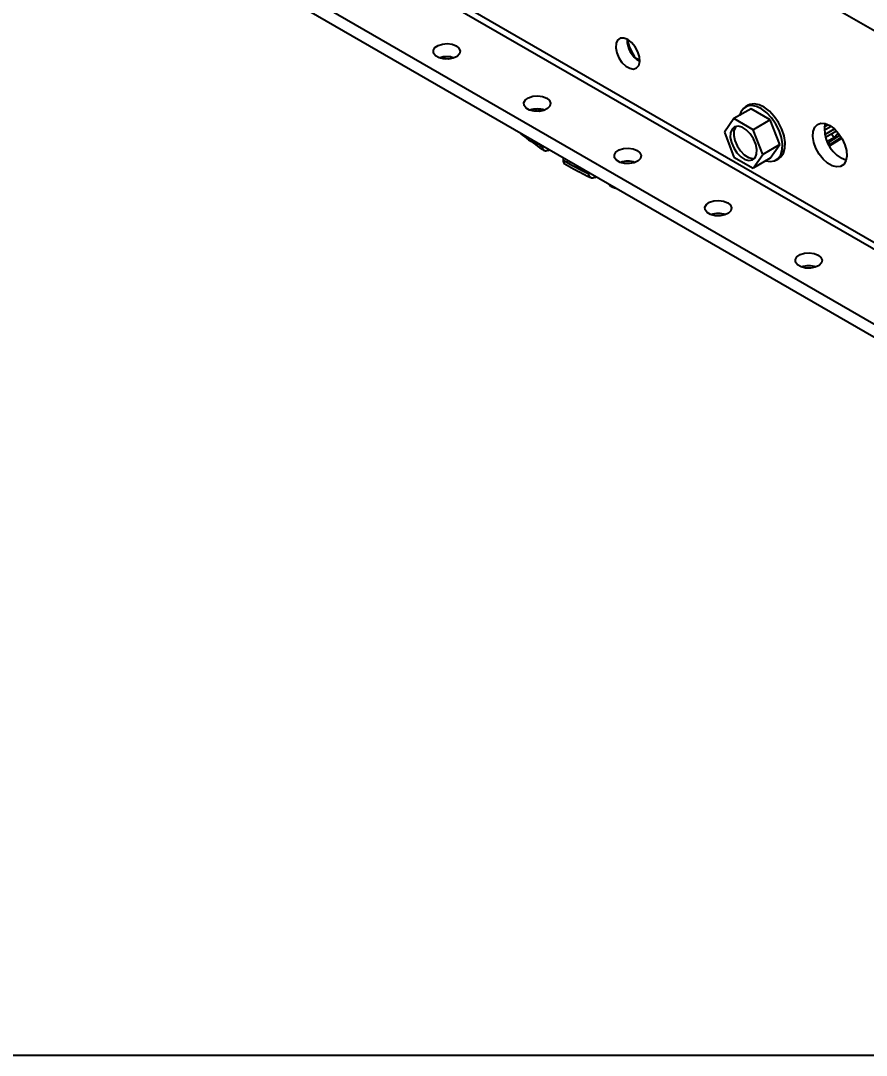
# Model space of a CAD drawing. Header units: inches. Extents: x 0 to 11, y 0 to 8.4.
# Drawn here: x 6.507 to 7.058, y 4.367 to 5.04 of the extents above; entities that cross this region are included whole.
import ezdxf

# ---------------------------------------------------------------- set-up
doc = ezdxf.new("R2010")
doc.units = ezdxf.units.IN
doc.header["$MEASUREMENT"] = 0
doc.header["$PDSIZE"] = -1
doc.layers.add('OBJ', color=50, linetype='Continuous')
doc.dimstyles.get("Standard").update_dxf_attribs({"dimtxt": 0.18, "dimasz": 0.18, "dimexe": 0.18, "dimexo": 0.0625, "dimgap": 0.09, "dimtad": 0, "dimtih": 1, "dimtoh": 1, "dimdec": 4, "dimzin": 0, "dimdsep": 46, "dimtxsty": 'Standard', "dimcen": 0.09, "dimadec": 0, "dimazin": 0, "dimtfac": 1, "dimtdec": 4, "dimtofl": 0, "dimtmove": 0, "dimatfit": 3, "dimfxl": 1, "dimtolj": 1, "dimtzin": 0, "dimarcsym": 0})

# ---------------------------------------------------------------- blocks, each defined once
blk = doc.blocks.new('*D8')
at = {"layer": 'Defpoints', "color": 0, "transparency": 16777216}
for p in [(5.7116, 7.07514), (5.7116, 4.36681), (9.6024, 4.36681)]:
    blk.add_point(p, dxfattribs=at)
at = {"layer": 'OBJ', "color": 0, "lineweight": -2, "transparency": 16777216}
for p, q in [((5.7616, 7.07514), (9.7274, 7.07514)), ((9.6024, 6.94514), (9.6024, 5.84348)), ((9.6024, 4.49681), (9.6024, 5.59848)), ((5.7616, 4.36681), (9.7274, 4.36681))]:
    blk.add_line(p, q, dxfattribs=at)
at = {"layer": 'OBJ', "color": 0, "transparency": 16777216}
for points in [[(9.58073, 6.94514), (9.62406, 6.94514), (9.6024, 7.07514)], [(9.58073, 4.49681), (9.62406, 4.49681), (9.6024, 4.36681)]]:
    blk.add_solid(points, dxfattribs=at)
at = {"layer": 'OBJ', "color": 0, "transparency": 16777216, "insert": (9.6024, 5.72098), "char_height": 0.125, "attachment_point": 5}
blk.add_mtext('\\A1;32.500000', dxfattribs=at)

msp = doc.modelspace()

# ---------------------------------------------------------------- linework, layer by layer
at = {"color": 7, "linetype": 'Continuous', "lineweight": 25}
for p, q in [((5.80505029, 5.75978793), (7.67593698, 4.67974803)), ((5.840111, 5.59732566), (7.68507044, 4.53225325)), ((7.67593698, 4.48854139), (5.80505029, 5.56858129)), ((7.67593698, 4.48003576), (5.80505029, 5.56007566)), ((7.68507044, 4.53633562), (6.75504431, 5.07322827)), ((6.78178591, 5.01627462), (6.78267231, 5.01524523)), ((6.91037569, 5.0140924), (6.907542, 5.01568881)), ((6.84411575, 4.98110119), (6.84215618, 4.98251518)), ((6.84402496, 4.98258013), (6.84543348, 4.98157947)), ((6.84543348, 4.98157947), (6.84552315, 4.98246394)), ((6.98291672, 4.98274586), (6.97172087, 4.97628263)), ((6.9809281, 4.98499719), (6.97916033, 4.98397668)), ((6.99540232, 4.97553808), (6.98291672, 4.98274586)), ((6.84543348, 4.98157947), (6.8460011, 4.98118053)), ((6.97172087, 4.97628263), (6.96547807, 4.96740025)), ((6.98420646, 4.96907485), (6.97172087, 4.97628263)), ((6.99540232, 4.97553808), (6.98420646, 4.96907485)), ((7.00164511, 4.95944792), (6.99540232, 4.97553808)), ((6.99044926, 4.95298469), (6.98420646, 4.96907485)), ((7.0304814, 4.96883187), (7.03491976, 4.97139408)), ((7.03049926, 4.9708809), (7.03313642, 4.9724033)), ((7.03088898, 4.96595319), (7.03720882, 4.96960156)), ((6.96547807, 4.96740025), (6.97172087, 4.95131009)), ((7.0313548, 4.96418339), (7.03850848, 4.96831312)), ((7.03249871, 4.96161997), (7.03697931, 4.96399989)), ((7.03389977, 4.95850309), (7.04195362, 4.96362351)), ((7.03487569, 4.96178492), (7.0405871, 4.96544879)), ((7.03517295, 4.96638756), (7.03697931, 4.96399989)), ((6.84712277, 4.95778435), (6.84715321, 4.95848245)), ((6.8505892, 4.95562941), (6.8513904, 4.95603637)), ((7.00164511, 4.95944792), (6.99044926, 4.95298469)), ((6.99540232, 4.95056554), (7.00164511, 4.95944792)), ((6.86049741, 4.95077901), (6.86043486, 4.94934446)), ((6.97172087, 4.95131009), (6.98420646, 4.94410231)), ((6.98420646, 4.94410231), (6.99044926, 4.95298469)), ((6.99540232, 4.95056554), (6.98420646, 4.94410231)), ((6.99915871, 4.94933473), (7.00092647, 4.95035524)), ((6.8771377, 4.94043914), (6.87705757, 4.94121903)), ((6.88124569, 4.93796089), (6.88202081, 4.93835381)), ((6.8918293, 4.93212973), (6.89451192, 4.93114285))]:
    msp.add_line(p, q, dxfattribs=at)
at = {"color": 7, "linetype": 'Continuous', "lineweight": 25, "flags": 128}
for points in [[(6.79087499, 5.02362888), (6.79269226, 5.02209741), (6.79342847, 5.02029038), (6.79298421, 5.01845184), (6.79141948, 5.01683011), (6.7889456, 5.01564419), (6.78589668, 5.01505426), (6.78268449, 5.01514), (6.77974287, 5.01588981), (6.77746908, 5.01720244), (6.77617023, 5.0189006), (6.77602172, 5.02075496), (6.77704361, 5.02251506), (6.7790979, 5.0239432), (6.78190713, 5.02484651), (6.78509191, 5.02510297), (6.78822212, 5.02467796), (6.79087499, 5.02362888)], [(6.90253894, 5.02775171), (6.89999424, 5.02873039), (6.89772529, 5.0286223), (6.89597798, 5.02743916), (6.89494165, 5.02530918), (6.89472861, 5.02246319), (6.89536193, 5.01920958), (6.896773, 5.01590093), (6.89880889, 5.0128958), (6.90124899, 5.01051983), (6.90382888, 5.00903049), (6.90626899, 5.00858918), (6.90830488, 5.00924372), (6.90971595, 5.01092318), (6.91034927, 5.01344557), (6.91013623, 5.01653754), (6.9090999, 5.01986404), (6.90735259, 5.02306458), (6.90508364, 5.02579233), (6.90253894, 5.02775171)], [(6.78286173, 5.0164915), (6.78373489, 5.01546746), (6.78412147, 5.01501642)], [(6.84980056, 4.98961187), (6.85161782, 4.9880804), (6.85235404, 4.98627337), (6.85190978, 4.98443484), (6.85034505, 4.9828131), (6.84787116, 4.98162719), (6.84482224, 4.98103726), (6.84161006, 4.98112299), (6.83866843, 4.9818728), (6.83639465, 4.98318543), (6.83509579, 4.9848836), (6.83494728, 4.98673795), (6.83596918, 4.98849806), (6.83802346, 4.9899262), (6.8408327, 4.9908295), (6.84401748, 4.99108597), (6.84714768, 4.99066096), (6.84980056, 4.98961187)], [(6.99623059, 4.97671656), (6.99309411, 4.98007036), (6.98972897, 4.98264454), (6.98633073, 4.98428951), (6.98309689, 4.98490967), (6.98021539, 4.98446897), (6.97785369, 4.98299303), (6.97614905, 4.98056762), (6.97540942, 4.97841199)], [(6.99799835, 4.97773707), (6.99486188, 4.98109087), (6.99149673, 4.98366505), (6.9880985, 4.98531002), (6.98486466, 4.98593018), (6.98198316, 4.98548948), (6.9809281, 4.98499719)], [(6.99246404, 4.94886931), (6.99522215, 4.94840174), (6.99810365, 4.94884244), (7.00046535, 4.95031838), (7.00216999, 4.95274378), (7.00311852, 4.9559777), (7.0032558, 4.95983218), (7.00257385, 4.96408322), (7.00111231, 4.96848377), (6.99895612, 4.97277807), (6.99623059, 4.97671656)], [(7.00092647, 4.95035524), (7.00223311, 4.95133889), (7.00393776, 4.95376429), (7.00488629, 4.95699821), (7.00502356, 4.96085269), (7.00434162, 4.96510373), (7.00288008, 4.96950428), (7.00072389, 4.97379858), (6.99799835, 4.97773707)], [(6.9822888, 4.96634637), (6.97976216, 4.96892496), (6.97705946, 4.97064875), (6.97444528, 4.97134901), (6.9721755, 4.97095719), (6.97047231, 4.96951165), (6.96950242, 4.96715388), (6.96936078, 4.96411468), (6.97006124, 4.96069154), (6.97153526, 4.95721956), (6.97363853, 4.95403858), (6.97616517, 4.95145999), (6.97886786, 4.94973619), (6.98148205, 4.94903593), (6.98375182, 4.94942775), (6.98545502, 4.9508733), (6.98642491, 4.95323107), (6.98656655, 4.95627027), (6.98586608, 4.9596934), (6.98439207, 4.96316539), (6.9822888, 4.96634637)], [(6.97307039, 4.9712545), (6.97271148, 4.97080429), (6.97174159, 4.96844652), (6.97159995, 4.96540732), (6.97230042, 4.96198419), (6.97377443, 4.9585122), (6.9758777, 4.95533122), (6.97840434, 4.95275263), (6.98110703, 4.95102884), (6.98372122, 4.95032858), (6.98509611, 4.95042309)], [(7.03413659, 4.9718783), (7.03711745, 4.96968436), (7.03987723, 4.96670691), (7.04221126, 4.96316676), (7.04394642, 4.95932646), (7.04495404, 4.95547085), (7.04515937, 4.95188586), (7.0445472, 4.94883738), (7.04316291, 4.94655151), (7.04110919, 4.94519777), (7.03853834, 4.94487657), (7.03564103, 4.94561173), (7.03263214, 4.94734873), (7.02973483, 4.94995873), (7.02716398, 4.95324817), (7.02511026, 4.95697309), (7.02372598, 4.96085722), (7.0231138, 4.9646125), (7.02331913, 4.96796041), (7.02432675, 4.97065266), (7.02606191, 4.97248958), (7.02839594, 4.97333492), (7.03115572, 4.97312599), (7.03413659, 4.9718783)], [(7.04161765, 4.96403797), (7.03854458, 4.96209414), (7.03363174, 4.95898705)], [(6.90872612, 4.95559487), (6.91054339, 4.9540634), (6.9112796, 4.95225637), (6.91083534, 4.95041783), (6.90927061, 4.9487961), (6.90679673, 4.94761018), (6.90374781, 4.94702025), (6.90053562, 4.94710599), (6.897594, 4.9478558), (6.89532021, 4.94916843), (6.89402136, 4.95086659), (6.89387285, 4.95272095), (6.89489474, 4.95448105), (6.89694903, 4.95590919), (6.89975826, 4.9568125), (6.90294304, 4.95706896), (6.90607325, 4.95664395), (6.90872612, 4.95559487)], [(7.04470901, 4.94931152), (7.04448314, 4.94936582), (7.04150228, 4.95061352)], [(6.96765169, 4.92157786), (6.96946895, 4.92004639), (6.97020517, 4.91823936), (6.96976091, 4.91640083), (6.96819618, 4.91477909), (6.96572229, 4.91359318), (6.96267337, 4.91300325), (6.95946119, 4.91308898), (6.95651956, 4.9138388), (6.95424578, 4.91515142), (6.95294692, 4.91684959), (6.95279841, 4.91870394), (6.95382031, 4.92046405), (6.95587459, 4.92189219), (6.95868383, 4.92279549), (6.96186861, 4.92305196), (6.96499881, 4.92262695), (6.96765169, 4.92157786)], [(7.02657725, 4.88756086), (7.02839452, 4.88602939), (7.02913073, 4.88422236), (7.02868648, 4.88238382), (7.02712174, 4.88076209), (7.02464786, 4.87957617), (7.02159894, 4.87898625), (7.01838675, 4.87907198), (7.01544513, 4.87982179), (7.01317134, 4.88113442), (7.01187249, 4.88283258), (7.01172398, 4.88468694), (7.01274587, 4.88644704), (7.01480016, 4.88787519), (7.01760939, 4.88877849), (7.02079417, 4.88903495), (7.02392438, 4.88860994), (7.02657725, 4.88756086)]]:
    msp.add_lwpolyline(points, dxfattribs=at)
at = {"color": 7, "linetype": 'Continuous', "lineweight": 25}
for centre, radius, start, end in [((6.9182836, 5.02778352), 0.0161975, 178.68482156, 240.72329412), ((6.9353238, 5.03542381), 0.034019, 192.3369764, 215.86968258), ((6.78468781, 5.00247697), 0.0141389, 70.49262579, 109.50737421), ((6.84361337, 4.96845997), 0.0141389, 70.49262578, 109.50737422), ((7.05245654, 4.96950549), 0.02183809, 170.31244972, 239.89327027), ((6.9968194, 5.17822485), 0.26646406, 234.27703165, 235.82037682), ((6.97144724, 5.02409362), 0.08891313, 313.87255629, 315.51023257), ((6.97029148, 5.02522856), 0.09053296, 315.51042091, 317.4437566), ((6.96860984, 5.02676361), 0.09280985, 317.4478143, 319.92772675), ((6.9705404, 5.13574195), 0.21648845, 239.42952909, 244.44074858), ((6.90253894, 4.93444296), 0.0141389, 70.49262577, 109.50737423), ((6.9614645, 4.90042596), 0.0141389, 70.49262563, 109.50737437), ((7.02039007, 4.86640895), 0.0141389, 70.49262566, 109.50737434)]:
    msp.add_arc(centre, radius, start, end, dxfattribs=at)
for points, knots in [([(6.8321077, 4.96716803), (6.83360453, 4.96599518), (6.83893726, 4.96181666), (6.84433599, 4.95806791), (6.84821937, 4.95537139)], [0, 0, 0, 0, 0.280687136, 1, 1, 1, 1]), ([(6.8505892, 4.95562941), (6.85015614, 4.95545572), (6.84947087, 4.95518087), (6.84863346, 4.95522155), (6.84788574, 4.95550527), (6.84721521, 4.95628214), (6.84715358, 4.95728364), (6.84712277, 4.95778435)], [0, 0, 0, 0, 0.225804491, 0.357311855, 0.500927141, 0.750485407, 1, 1, 1, 1]), ([(6.86043486, 4.94934446), (6.8604671, 4.94885273), (6.86053158, 4.9478696), (6.86099043, 4.94719655), (6.86133592, 4.94706899), (6.86134574, 4.94706537)], [0, 0, 0, 0, 0.492961353, 0.985591476, 1, 1, 1, 1]), ([(6.8611323, 4.94718477), (6.86314679, 4.94601316), (6.86907655, 4.94256445), (6.87500533, 4.93963557), (6.87891996, 4.9377017)], [0, 0, 0, 0, 0.339725254, 1, 1, 1, 1]), ([(6.88124569, 4.93796089), (6.88080276, 4.93779018), (6.88010187, 4.93752006), (6.87918553, 4.93759846), (6.87832808, 4.93793674), (6.87747637, 4.93880647), (6.87725058, 4.93989495), (6.8771377, 4.94043914)], [0, 0, 0, 0, 0.225804491, 0.357311855, 0.500927141, 0.750485407, 1, 1, 1, 1]), ([(6.89076764, 4.93330438), (6.89077667, 4.93327143), (6.89092605, 4.93272636), (6.8914123, 4.93230994), (6.89191706, 4.93212405), (6.89203217, 4.93208167)], [0, 0, 0, 0, 0.047309953, 0.782751863, 1, 1, 1, 1])]:
    msp.add_open_spline(points, degree=3, knots=knots, dxfattribs=at)

# ---------------------------------------------------------------- dimensions: what is measured, and where the dimension line sits
at = {"layer": 'OBJ'}
dim = msp.add_linear_dim(base=(9.60239532, 4.36681086), p1=(5.71159644, 7.07514419), p2=(5.71159644, 4.36681086), angle=90, dimstyle='Standard', override={"dimtxt": 0.125, "dimasz": 0.13, "dimexe": 0.125, "dimexo": 0.05, "dimgap": 0.06, "dimdec": 6, "dimlfac": 12, "dimzin": 1, "dimadec": 2, "dimtdec": 2, "dimtzin": 1}, dxfattribs=at)
dim.commit()
dim.dimension.update_dxf_attribs({"geometry": '*D8', "text_midpoint": (9.60239532, 5.72097753)})

doc.saveas('drawing.dxf')
